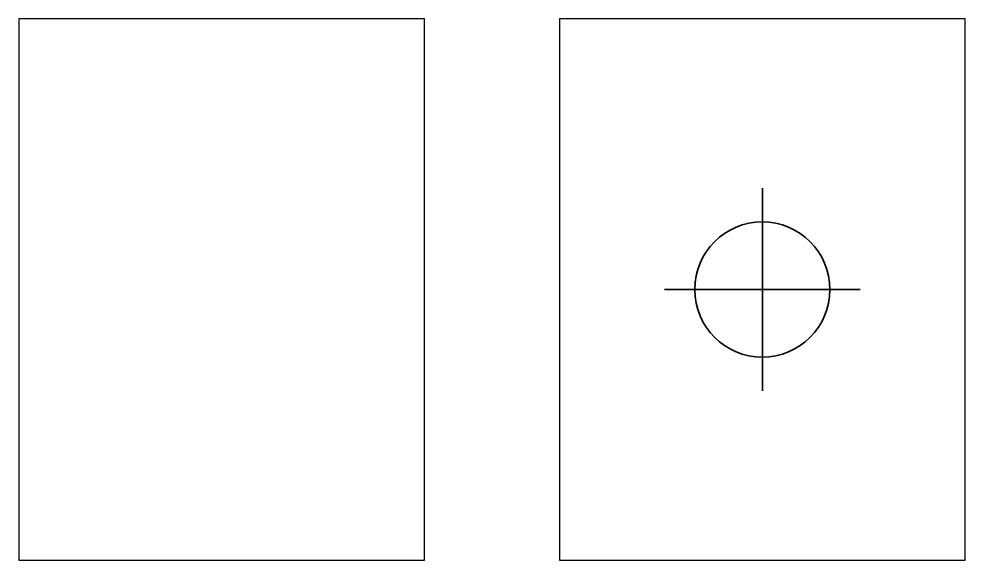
# Model space of a CAD drawing. Header units: millimetres. Extents: x -920231 to -841213, y -17301 to 22361.
# Drawn here: x -863214 to -862514, y -3015 to -2615 of the extents above; entities that cross this region are included whole.
import ezdxf
from ezdxf.xclip import XClip

# ---------------------------------------------------------------- set-up
doc = ezdxf.new("R2010")
doc.units = ezdxf.units.MM
doc.header["$XCLIPFRAME"] = 0
doc.layers.add('000 - WIPEOUT', color=250, linetype='Continuous')
doc.layers.add('A11_ALU.SOLID SHEET', color=2, linetype='Continuous')
doc.layers.add('A-DETL-GENF', color=2, linetype='Continuous', lineweight=35)
doc.layers.add('E-LITE-EQPM', color=2, linetype='Continuous', lineweight=35)

# ---------------------------------------------------------------- blocks, each defined once
blk = doc.blocks.new('*U1487')
at = {"color": 3}
for points in [[(-200, 3350), (200, 3350), (200, 3050), (-200, 3050)], [(-200, 2950), (200, 2950), (200, 2650), (-200, 2650)]]:
    blk.add_wipeout(points, dxfattribs=at).dxf.layer = '000 - WIPEOUT'
at = {"layer": 'A11_ALU.SOLID SHEET', "color": 0, "linetype": 'ByBlock'}
for points in [[(-200, 3050), (200, 3050), (200, 3350), (-200, 3350)], [(-200, 2650), (200, 2650), (200, 2950), (-200, 2950)]]:
    blk.add_lwpolyline(points, close=True, dxfattribs=at)
blk = doc.blocks.new('*U1512')
at = {"layer": 'A11_ALU.SOLID SHEET', "linetype": 'ByBlock', "rotation": 90}
blk.add_blockref('*U1487', (-115182, -6394.5), dxfattribs=at)
blk = doc.blocks.new('LGF_DL_SAA_LowPower_DL1a - LGF_DL_SAA_LowPower_DL1a-8832329-4130-01 MULTI-PURPOSE LEVEL - REFLECTED CEILING PLAN')
at = {"layer": 'A-DETL-GENF'}
for p, q in [((0, 75), (0, -75)), ((72.5, 0), (-72.5, 0))]:
    blk.add_line(p, q, dxfattribs=at)
blk.add_circle((0, 0), 50, dxfattribs=at)
blk = doc.blocks.new('C-1-PP19-AR-4130-01-B_20250829-225100_EXLIGHT')
at = {"layer": 'E-LITE-EQPM', "extrusion": (0, 0, -1), "rotation": 180}
blk.add_blockref('LGF_DL_SAA_LowPower_DL1a - LGF_DL_SAA_LowPower_DL1a-8832329-4130-01 MULTI-PURPOSE LEVEL - REFLECTED CEILING PLAN', (117982, -6394.5), dxfattribs=at)

msp = doc.modelspace()

# ---------------------------------------------------------------- block references
ref = msp.add_blockref('*U1512', (-744682.37, 3579.02))
XClip(ref).set_block_clipping_path([(-170955.001718735, -20880.0077451951), (-101425.4223389953, 14393.0014498747)])

# ---------------------------------------------------------------- next in the draw order: block references
ref = msp.add_blockref('C-1-PP19-AR-4130-01-B_20250829-225100_EXLIGHT', (-744682.37, 3579.02))
XClip(ref).set_block_clipping_path([(-170955.001718735, -20880.0077451951), (-101425.4223389953, 14393.0014498747)])

doc.saveas('drawing.dxf')
